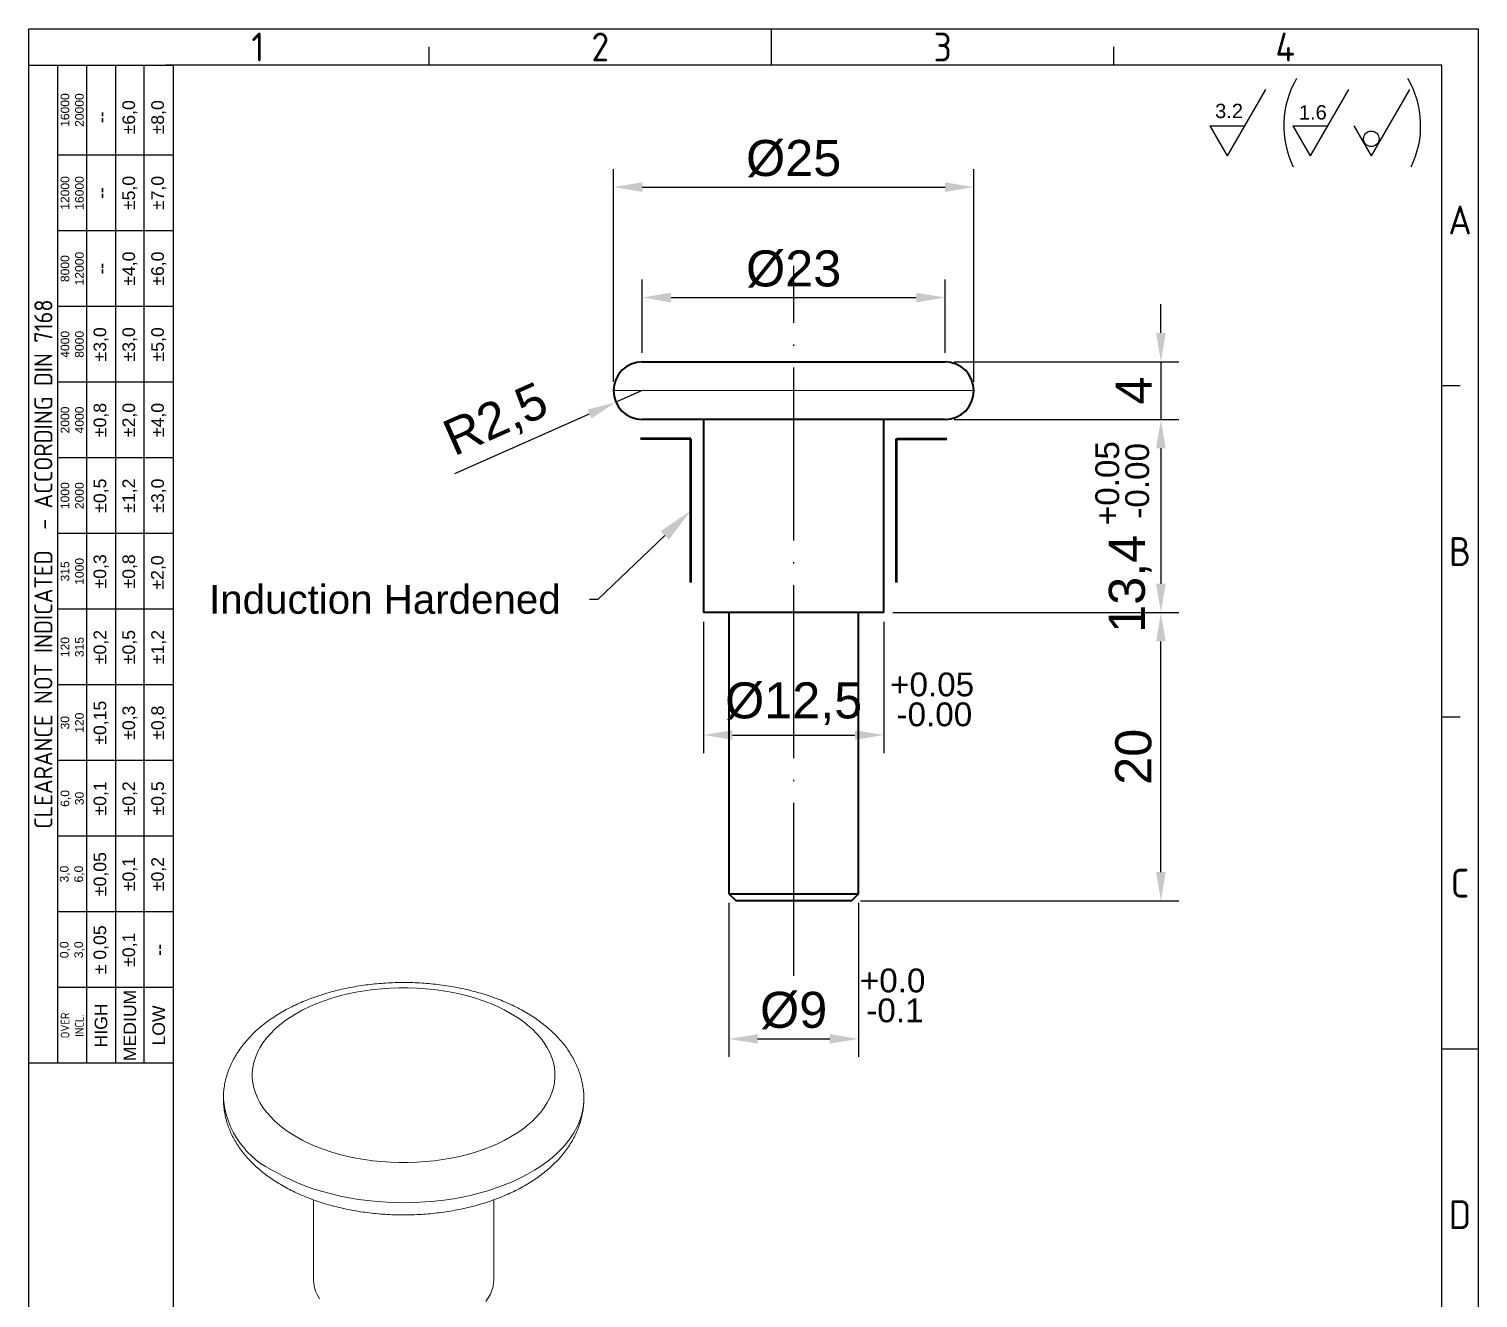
# Model space of a CAD drawing. Header units: millimetres. Extents: x 4872 to 4973, y 1350 to 1491.
# Drawn here: x 4872.3 to 4972.8, y 1402.6 to 1490.6 of the extents above; entities that cross this region are included whole.
import ezdxf
from ezdxf import colors
from ezdxf.entities.mleader import LeaderData, LeaderLine
from ezdxf.enums import TextEntityAlignment as Align
from ezdxf.math import Vec2, Vec3

# ---------------------------------------------------------------- set-up
doc = ezdxf.new("R2010")
doc.units = ezdxf.units.MM
doc.linetypes.add('ACAD_ISO04W100', pattern=[30, 24, -3, 0, -3])
for name, color, linetype, lineweight in [('AM_0', 7, 'Continuous', 40), ('AM_4', 1, 'ACAD_ISO04W100', 25), ('AM_5', 3, 'Continuous', 25)]:
    doc.layers.add(name, color=color, linetype=linetype, lineweight=lineweight)
doc.styles.add('ACISOTS', font='isocp.shx', dxfattribs={"height": 1})
doc.styles.get("Standard").update_dxf_attribs({"font": 'arial.ttf'})
doc.dimstyles.new('ISO-25', dxfattribs={"dimtxt": 2.5, "dimasz": 2, "dimexe": 1.25, "dimexo": 0.625, "dimtad": 1, "dimtxsty": 'Standard', "dimcen": 2, "dimadec": 0, "dimazin": 0, "dimtfac": 1, "dimtmove": 0, "dimatfit": 3, "dimfxl": 1, "dimarcsym": 0})

# ---------------------------------------------------------------- blocks, each defined once
blk = doc.blocks.new('*D23')
at = {"layer": 'AM_5', "color": 0, "lineweight": -2, "ltscale": 0.25, "transparency": 16777216}
for p, q in [((4912.81, 1466.15), (4912.81, 1480.9)), ((4937.81, 1466.15), (4937.81, 1480.9)), ((4914.81, 1479.65), (4935.81, 1479.65))]:
    blk.add_line(p, q, dxfattribs=at)
at = {"layer": 'AM_5', "color": 0, "ltscale": 0.25, "transparency": 16777216}
for points in [[(4914.81, 1479.98), (4914.81, 1479.31), (4912.81, 1479.65)], [(4935.81, 1479.98), (4935.81, 1479.31), (4937.81, 1479.65)]]:
    blk.add_solid(points, dxfattribs=at)
at = {"layer": 'Defpoints', "color": 0, "ltscale": 0.25, "transparency": 16777216}
for p in [(4937.81, 1479.65), (4912.81, 1465.53), (4937.81, 1465.53)]:
    blk.add_point(p, dxfattribs=at)
at = {"layer": 'AM_5', "color": 0, "ltscale": 0.25, "transparency": 16777216, "insert": (4925.31, 1481.62), "char_height": 2.5, "attachment_point": 5}
blk.add_mtext('%%C25', dxfattribs=at)
blk = doc.blocks.new('*D24')
at = {"layer": 'AM_5', "color": 0, "lineweight": -2, "ltscale": 0.25, "transparency": 16777216}
for p, q in [((4914.81, 1468.15), (4914.81, 1473.24)), ((4935.81, 1468.15), (4935.81, 1473.24)), ((4916.81, 1471.99), (4933.81, 1471.99))]:
    blk.add_line(p, q, dxfattribs=at)
at = {"layer": 'AM_5', "color": 0, "ltscale": 0.25, "transparency": 16777216}
for points in [[(4916.81, 1472.32), (4916.81, 1471.65), (4914.81, 1471.99)], [(4933.81, 1472.32), (4933.81, 1471.65), (4935.81, 1471.99)]]:
    blk.add_solid(points, dxfattribs=at)
at = {"layer": 'Defpoints', "color": 0, "ltscale": 0.25, "transparency": 16777216}
for p in [(4935.81, 1471.99), (4914.81, 1467.53), (4935.81, 1467.53)]:
    blk.add_point(p, dxfattribs=at)
at = {"layer": 'AM_5', "color": 0, "ltscale": 0.25, "transparency": 16777216, "insert": (4925.31, 1473.96), "char_height": 2.5, "attachment_point": 5}
blk.add_mtext('%%c23', dxfattribs=at)
blk = doc.blocks.new('*D25')
at = {"layer": 'AM_5', "color": 0, "lineweight": -2, "ltscale": 0.25, "transparency": 16777216}
for p, q in [((4919.06, 1449.5), (4919.06, 1440.39)), ((4931.56, 1449.5), (4931.56, 1440.39)), ((4921.06, 1441.64), (4929.56, 1441.64))]:
    blk.add_line(p, q, dxfattribs=at)
at = {"layer": 'AM_5', "color": 0, "ltscale": 0.25, "transparency": 16777216}
for points in [[(4921.06, 1441.97), (4921.06, 1441.31), (4919.06, 1441.64)], [(4929.56, 1441.97), (4929.56, 1441.31), (4931.56, 1441.64)]]:
    blk.add_solid(points, dxfattribs=at)
at = {"layer": 'Defpoints', "color": 0, "ltscale": 0.25, "transparency": 16777216}
for p in [(4919.06, 1450.13), (4931.56, 1450.13), (4931.56, 1441.64)]:
    blk.add_point(p, dxfattribs=at)
at = {"layer": 'AM_5', "color": 0, "ltscale": 0.25, "transparency": 16777216, "insert": (4925.31, 1443.81), "char_height": 2.5, "attachment_point": 5}
blk.add_mtext('%%c12,5', dxfattribs=at)
blk = doc.blocks.new('*D26')
at = {"layer": 'AM_5', "color": 0, "lineweight": -2, "ltscale": 0.25, "transparency": 16777216}
for p, q in [((4920.81, 1430), (4920.81, 1419.31)), ((4929.81, 1430), (4929.81, 1419.31)), ((4922.81, 1420.56), (4927.81, 1420.56))]:
    blk.add_line(p, q, dxfattribs=at)
at = {"layer": 'AM_5', "color": 0, "ltscale": 0.25, "transparency": 16777216}
for points in [[(4922.81, 1420.89), (4922.81, 1420.23), (4920.81, 1420.56)], [(4927.81, 1420.89), (4927.81, 1420.23), (4929.81, 1420.56)]]:
    blk.add_solid(points, dxfattribs=at)
at = {"layer": 'Defpoints', "color": 0, "ltscale": 0.25, "transparency": 16777216}
for p in [(4920.81, 1430.63), (4929.81, 1430.63), (4929.81, 1420.56)]:
    blk.add_point(p, dxfattribs=at)
at = {"layer": 'AM_5', "color": 0, "ltscale": 0.25, "transparency": 16777216, "insert": (4925.31, 1422.53), "char_height": 2.5, "attachment_point": 5}
blk.add_mtext('%%C9', dxfattribs=at)
blk = doc.blocks.new('*D28')
at = {"layer": 'AM_5', "color": 0, "lineweight": -2, "ltscale": 0.25, "transparency": 16777216}
for p, q in [((4950.78, 1469.53), (4950.78, 1471.53)), ((4936.44, 1467.53), (4952.03, 1467.53)), ((4950.78, 1467.53), (4950.78, 1463.53)), ((4936.44, 1463.53), (4952.03, 1463.53)), ((4950.78, 1461.53), (4950.78, 1459.53))]:
    blk.add_line(p, q, dxfattribs=at)
at = {"layer": 'AM_5', "color": 0, "ltscale": 0.25, "transparency": 16777216}
for points in [[(4950.45, 1469.53), (4951.11, 1469.53), (4950.78, 1467.53)], [(4950.45, 1461.53), (4951.11, 1461.53), (4950.78, 1463.53)]]:
    blk.add_solid(points, dxfattribs=at)
at = {"layer": 'Defpoints', "color": 0, "ltscale": 0.25, "transparency": 16777216}
for p in [(4935.81, 1467.53), (4935.81, 1463.53), (4950.78, 1463.53)]:
    blk.add_point(p, dxfattribs=at)
at = {"layer": 'AM_5', "color": 0, "ltscale": 0.25, "transparency": 16777216, "insert": (4948.9, 1465.53), "char_height": 2.5, "attachment_point": 5, "rotation": 90}
blk.add_mtext('4', dxfattribs=at)
blk = doc.blocks.new('*D29')
at = {"layer": 'AM_5', "color": 0, "lineweight": -2, "ltscale": 0.25, "transparency": 16777216}
for p, q in [((4914.81, 1465.53), (4912.98, 1464.72)), ((4901.81, 1459.78), (4911.15, 1463.91))]:
    blk.add_line(p, q, dxfattribs=at)
at = {"layer": 'AM_5', "color": 0, "ltscale": 0.25, "transparency": 16777216}
blk.add_solid([(4911.02, 1464.22), (4911.29, 1463.61), (4912.98, 1464.72)], dxfattribs=at)
at = {"layer": 'Defpoints', "color": 0, "ltscale": 0.25, "transparency": 16777216}
for p in [(4914.81, 1465.53), (4912.98, 1464.72)]:
    blk.add_point(p, dxfattribs=at)
at = {"layer": 'AM_5', "color": 0, "ltscale": 0.25, "transparency": 16777216, "insert": (4904.71, 1463.38), "char_height": 2.5, "attachment_point": 5, "rotation": 23.876}
blk.add_mtext('R2,5', dxfattribs=at)
blk = doc.blocks.new('*D30')
at = {"layer": 'AM_5', "color": 0, "lineweight": -2, "ltscale": 0.25, "transparency": 16777216}
for p, q in [((4937.06, 1463.53), (4952.03, 1463.53)), ((4950.78, 1461.53), (4950.78, 1452.13)), ((4932.19, 1450.13), (4952.03, 1450.13))]:
    blk.add_line(p, q, dxfattribs=at)
at = {"layer": 'AM_5', "color": 0, "ltscale": 0.25, "transparency": 16777216}
for points in [[(4950.45, 1461.53), (4951.11, 1461.53), (4950.78, 1463.53)], [(4950.45, 1452.13), (4951.11, 1452.13), (4950.78, 1450.13)]]:
    blk.add_solid(points, dxfattribs=at)
at = {"layer": 'Defpoints', "color": 0, "ltscale": 0.25, "transparency": 16777216}
for p in [(4936.44, 1463.53), (4931.56, 1450.13), (4950.78, 1450.13)]:
    blk.add_point(p, dxfattribs=at)
at = {"layer": 'AM_5', "color": 0, "ltscale": 0.25, "transparency": 16777216, "insert": (4948.65, 1452.13), "char_height": 2.5, "attachment_point": 5, "rotation": 90}
blk.add_mtext('13,4', dxfattribs=at)
blk = doc.blocks.new('*D31')
at = {"layer": 'AM_5', "color": 0, "lineweight": -2, "ltscale": 0.25, "transparency": 16777216}
for p, q in [((4932.81, 1450.13), (4952.03, 1450.13)), ((4950.78, 1432.13), (4950.78, 1448.13)), ((4929.94, 1430.13), (4952.03, 1430.13))]:
    blk.add_line(p, q, dxfattribs=at)
at = {"layer": 'AM_5', "color": 0, "ltscale": 0.25, "transparency": 16777216}
for points in [[(4950.45, 1448.13), (4951.11, 1448.13), (4950.78, 1450.13)], [(4950.45, 1432.13), (4951.11, 1432.13), (4950.78, 1430.13)]]:
    blk.add_solid(points, dxfattribs=at)
at = {"layer": 'Defpoints', "color": 0, "ltscale": 0.25, "transparency": 16777216}
for p in [(4932.19, 1450.13), (4950.78, 1450.13), (4929.31, 1430.13)]:
    blk.add_point(p, dxfattribs=at)
at = {"layer": 'AM_5', "color": 0, "ltscale": 0.25, "transparency": 16777216, "insert": (4948.88, 1440.13), "char_height": 2.5, "attachment_point": 5, "rotation": 90}
blk.add_mtext('20', dxfattribs=at)

msp = doc.modelspace()

# ---------------------------------------------------------------- linework, layer by layer
at = {"color": 135, "lineweight": 25}
for p, q in [((4872.274, 1350.117), (4872.274, 1490.617)), ((4872.274, 1490.617), (4972.774, 1490.617)), ((4923.774, 1488.117), (4923.774, 1490.617)), ((4972.774, 1490.617), (4972.774, 1350.117)), ((4900.024, 1488.117), (4900.024, 1489.367)), ((4947.524, 1488.117), (4947.524, 1489.367)), ((4874.274, 1418.867), (4874.274, 1488.117)), ((4876.274, 1488.117), (4876.274, 1418.867)), ((4878.274, 1488.117), (4878.274, 1418.867)), ((4880.274, 1418.867), (4880.274, 1488.117)), ((4882.274, 1481.867), (4874.274, 1481.867)), ((4882.274, 1476.617), (4874.274, 1476.617)), ((4882.274, 1471.367), (4874.274, 1471.367)), ((4882.274, 1466.117), (4874.274, 1466.117)), ((4971.524, 1465.867), (4970.274, 1465.867)), ((4882.274, 1460.867), (4874.274, 1460.867)), ((4882.274, 1455.617), (4874.274, 1455.617)), ((4882.274, 1450.367), (4874.274, 1450.367)), ((4882.274, 1445.117), (4874.274, 1445.117)), ((4971.524, 1442.867), (4970.274, 1442.867)), ((4882.274, 1439.867), (4874.274, 1439.867)), ((4882.274, 1434.617), (4874.274, 1434.617)), ((4882.274, 1429.367), (4874.274, 1429.367)), ((4882.274, 1424.117), (4874.274, 1424.117)), ((4970.274, 1419.867), (4972.774, 1419.867))]:
    msp.add_line(p, q, dxfattribs=at)
for p, q in [((4970.274, 1488.117), (4881.774, 1488.117)), ((4882.274, 1488.117), (4882.274, 1352.617)), ((4970.274, 1352.617), (4970.274, 1488.117))]:
    msp.add_line(p, q)
at = {"color": 8, "linetype": 'Continuous', "lineweight": 15}
msp.add_line((4937.811, 1465.529), (4912.811, 1465.529), dxfattribs=at)
at = {"color": 7, "linetype": 'Continuous', "lineweight": 15}
for p, q in [((4892.007, 1409.394), (4892.007, 1403.837)), ((4904.507, 1403.837), (4904.507, 1409.393))]:
    msp.add_line(p, q, dxfattribs=at)
at = {"color": 135, "lineweight": 25}
msp.add_lwpolyline([(4882.274, 1488.117), (4882.274, 1418.867), (4872.274, 1418.867), (4872.274, 1488.117)], close=True, dxfattribs=at)
at = {"color": 7, "linetype": 'Continuous', "lineweight": 15, "flags": 128}
for points in [[(4890.832, 1413.759), (4891.276, 1413.517), (4891.744, 1413.29), (4892.234, 1413.079), (4892.744, 1412.886), (4893.273, 1412.709), (4893.819, 1412.551), (4894.38, 1412.411), (4894.954, 1412.291), (4895.539, 1412.19), (4896.133, 1412.108), (4896.735, 1412.047), (4897.342, 1412.006), (4897.951, 1411.986), (4898.562, 1411.986), (4899.172, 1412.006), (4899.778, 1412.047), (4900.38, 1412.108), (4900.974, 1412.19), (4901.559, 1412.291), (4902.133, 1412.411), (4902.694, 1412.551), (4903.24, 1412.709), (4903.769, 1412.886), (4904.279, 1413.079), (4904.769, 1413.29), (4905.237, 1413.517), (4905.681, 1413.759), (4906.1, 1414.015), (4906.493, 1414.285), (4906.858, 1414.568), (4907.193, 1414.863), (4907.499, 1415.168), (4907.773, 1415.483), (4908.015, 1415.807), (4908.224, 1416.138), (4908.399, 1416.476), (4908.54, 1416.819), (4908.646, 1417.166), (4908.717, 1417.516), (4908.752, 1417.868), (4908.752, 1418.221), (4908.717, 1418.573), (4908.646, 1418.923), (4908.54, 1419.27), (4908.399, 1419.614), (4908.224, 1419.951), (4908.015, 1420.283), (4907.773, 1420.606), (4907.499, 1420.921), (4907.193, 1421.227), (4906.858, 1421.521), (4906.493, 1421.804), (4906.1, 1422.074), (4905.681, 1422.331), (4905.237, 1422.573), (4904.769, 1422.799), (4904.279, 1423.01), (4903.769, 1423.204), (4903.24, 1423.38), (4902.694, 1423.538), (4902.133, 1423.678), (4901.559, 1423.799), (4900.974, 1423.9), (4900.38, 1423.981), (4899.778, 1424.042), (4899.172, 1424.083), (4898.562, 1424.104), (4897.951, 1424.104), (4897.342, 1424.083), (4896.735, 1424.042), (4896.133, 1423.981), (4895.539, 1423.9), (4894.954, 1423.799), (4894.38, 1423.678), (4893.819, 1423.538), (4893.273, 1423.38), (4892.744, 1423.204), (4892.234, 1423.01), (4891.744, 1422.799), (4891.276, 1422.573), (4890.832, 1422.331), (4890.413, 1422.074), (4890.02, 1421.804), (4889.656, 1421.521), (4889.32, 1421.227), (4889.015, 1420.921), (4888.74, 1420.606), (4888.499, 1420.283), (4888.29, 1419.951), (4888.114, 1419.614), (4887.974, 1419.27), (4887.868, 1418.923), (4887.797, 1418.573), (4887.761, 1418.221), (4887.761, 1417.868), (4887.797, 1417.516), (4887.868, 1417.166), (4887.974, 1416.819), (4888.114, 1416.476), (4888.29, 1416.138), (4888.499, 1415.807), (4888.74, 1415.483), (4889.015, 1415.168), (4889.32, 1414.863), (4889.656, 1414.568), (4890.02, 1414.285), (4890.413, 1414.015), (4890.832, 1413.759)], [(4892.428, 1402.535), (4892.274, 1402.794), (4892.154, 1403.058), (4892.07, 1403.326), (4892.02, 1403.598), (4892.007, 1403.837)], [(4904.507, 1403.837), (4904.5, 1403.666), (4904.459, 1403.394), (4904.384, 1403.125), (4904.273, 1402.859), (4904.128, 1402.599), (4903.949, 1402.347)]]:
    msp.add_lwpolyline(points, dxfattribs=at)
at = {"color": 8, "linetype": 'Continuous', "lineweight": 15, "flags": 128}
msp.add_lwpolyline([(4910.757, 1416.411), (4910.756, 1416.316), (4910.729, 1415.932), (4910.667, 1415.549), (4910.57, 1415.169), (4910.438, 1414.792), (4910.271, 1414.421), (4910.071, 1414.054), (4909.837, 1413.695), (4909.57, 1413.343), (4909.271, 1412.999), (4908.941, 1412.666), (4908.58, 1412.343), (4908.19, 1412.031), (4907.773, 1411.732), (4907.328, 1411.447), (4906.857, 1411.175), (4906.362, 1410.918), (4905.844, 1410.677), (4905.305, 1410.452), (4904.745, 1410.244), (4904.168, 1410.053), (4903.573, 1409.881), (4902.963, 1409.727), (4902.34, 1409.591), (4901.706, 1409.476), (4901.061, 1409.379), (4900.409, 1409.303), (4899.751, 1409.247), (4899.088, 1409.211), (4898.423, 1409.196), (4897.758, 1409.201), (4897.094, 1409.227), (4896.433, 1409.273), (4895.777, 1409.339), (4895.129, 1409.425), (4894.489, 1409.531), (4893.86, 1409.657), (4893.244, 1409.801), (4892.641, 1409.965), (4892.055, 1410.146), (4891.486, 1410.346), (4890.936, 1410.562), (4890.407, 1410.796), (4889.901, 1411.045), (4889.418, 1411.309)], dxfattribs=at)
at = {"color": 8, "linetype": 'Continuous', "lineweight": 15}
msp.add_arc((4891.932, 1416.979), 6.202, 185.30067, 246.0825, dxfattribs=at)
at = {"color": 7, "linetype": 'Continuous', "lineweight": 15}
for points, knots in [([(4910.753, 1416.411), (4910.754, 1416.47), (4910.757, 1416.668), (4910.729, 1417.005), (4910.67, 1417.419), (4910.578, 1417.829), (4910.455, 1418.235), (4910.302, 1418.635), (4910.118, 1419.029), (4909.904, 1419.417), (4909.659, 1419.797), (4909.384, 1420.168), (4909.08, 1420.53), (4908.745, 1420.882), (4908.382, 1421.222), (4907.992, 1421.549), (4907.575, 1421.862), (4907.133, 1422.16), (4906.668, 1422.442), (4906.181, 1422.708), (4905.674, 1422.956), (4905.149, 1423.186), (4904.607, 1423.398), (4904.05, 1423.592), (4903.479, 1423.766), (4902.897, 1423.922), (4902.303, 1424.059), (4901.7, 1424.177), (4901.089, 1424.275), (4900.472, 1424.354), (4899.85, 1424.413), (4899.224, 1424.453), (4898.596, 1424.474), (4897.967, 1424.474), (4897.338, 1424.455), (4896.712, 1424.417), (4896.09, 1424.359), (4895.472, 1424.282), (4894.861, 1424.185), (4894.258, 1424.069), (4893.664, 1423.934), (4893.08, 1423.78), (4892.508, 1423.606), (4891.95, 1423.414), (4891.406, 1423.203), (4890.878, 1422.974), (4890.367, 1422.726), (4889.876, 1422.46), (4889.404, 1422.176), (4888.955, 1421.874), (4888.53, 1421.556), (4888.131, 1421.222), (4887.758, 1420.873), (4887.415, 1420.51), (4887.102, 1420.134), (4886.82, 1419.747), (4886.571, 1419.351), (4886.354, 1418.948), (4886.171, 1418.538), (4886.021, 1418.124), (4885.905, 1417.707), (4885.821, 1417.288), (4885.772, 1416.868), (4885.752, 1416.573), (4885.758, 1416.418), (4885.758, 1416.404)], [0, 0, 0, 0, 0.0062763, 0.0210649, 0.0358502, 0.0506738, 0.0655767, 0.0805969, 0.0957681, 0.1111179, 0.1266659, 0.1424228, 0.1583884, 0.1745525, 0.1908951, 0.2073892, 0.2240035, 0.240706, 0.2574663, 0.2742584, 0.2910587, 0.3078494, 0.3246206, 0.3413663, 0.3580835, 0.3747715, 0.3914311, 0.4080646, 0.4246749, 0.4412655, 0.4578404, 0.4744037, 0.4909598, 0.5075133, 0.5240685, 0.5406286, 0.5571982, 0.5737818, 0.590384, 0.6070093, 0.6236618, 0.6403455, 0.657064, 0.6738198, 0.6906147, 0.7074486, 0.7243194, 0.7412216, 0.7581464, 0.7750762, 0.791987, 0.8088511, 0.8256358, 0.8423049, 0.8588221, 0.8751547, 0.8912776, 0.9071762, 0.9228478, 0.9383016, 0.9535575, 0.9686436, 0.9835946, 0.9984494, 1, 1, 1, 1]), ([(4885.761, 1416.411), (4885.76, 1416.352), (4885.757, 1416.155), (4885.785, 1415.818), (4885.844, 1415.404), (4885.936, 1414.994), (4886.058, 1414.588), (4886.212, 1414.188), (4886.395, 1413.794), (4886.61, 1413.406), (4886.854, 1413.026), (4887.129, 1412.655), (4887.434, 1412.293), (4887.768, 1411.941), (4888.131, 1411.601), (4888.522, 1411.274), (4888.939, 1410.961), (4889.38, 1410.663), (4889.846, 1410.381), (4890.333, 1410.115), (4890.839, 1409.867), (4891.365, 1409.637), (4891.906, 1409.425), (4892.463, 1409.232), (4893.034, 1409.057), (4893.617, 1408.901), (4894.21, 1408.764), (4894.813, 1408.647), (4895.424, 1408.548), (4896.041, 1408.469), (4896.664, 1408.41), (4897.29, 1408.37), (4897.918, 1408.35), (4898.547, 1408.349), (4899.175, 1408.368), (4899.801, 1408.406), (4900.424, 1408.464), (4901.041, 1408.541), (4901.652, 1408.638), (4902.256, 1408.754), (4902.85, 1408.889), (4903.433, 1409.044), (4904.005, 1409.217), (4904.564, 1409.409), (4905.108, 1409.62), (4905.636, 1409.85), (4906.146, 1410.097), (4906.638, 1410.364), (4907.109, 1410.647), (4907.558, 1410.949), (4907.983, 1411.267), (4908.383, 1411.601), (4908.755, 1411.951), (4909.099, 1412.314), (4909.412, 1412.689), (4909.694, 1413.076), (4909.943, 1413.472), (4910.159, 1413.875), (4910.342, 1414.285), (4910.492, 1414.699), (4910.608, 1415.116), (4910.693, 1415.536), (4910.741, 1415.955), (4910.761, 1416.248), (4910.756, 1416.4), (4910.755, 1416.413)], [0, 0, 0, 0, 0.006209, 0.0210021, 0.0357919, 0.0506199, 0.0655273, 0.0805521, 0.0957279, 0.1110823, 0.1266351, 0.1423967, 0.1583672, 0.1745361, 0.1908837, 0.2073828, 0.2240021, 0.2407096, 0.257475, 0.2742722, 0.2910776, 0.3078734, 0.3246497, 0.3414004, 0.3581227, 0.3748157, 0.3914804, 0.4081189, 0.4247342, 0.4413298, 0.4579097, 0.4744781, 0.4910392, 0.5075976, 0.5241579, 0.540723, 0.5572976, 0.5738863, 0.5904935, 0.6071237, 0.6237813, 0.6404701, 0.6571936, 0.6739546, 0.6907545, 0.7075935, 0.7244693, 0.7413767, 0.7583066, 0.7752415, 0.7921574, 0.8090267, 0.8258164, 0.8424906, 0.8590128, 0.8753503, 0.8914781, 0.9073815, 0.9230578, 0.9385163, 0.9537768, 0.9688675, 0.9838231, 0.9986824, 1, 1, 1, 1])]:
    msp.add_open_spline(points, degree=3, knots=knots, dxfattribs=at)
at = {"layer": 'AM_0'}
for p, q in [((4914.811, 1467.529), (4935.811, 1467.529)), ((4935.811, 1463.529), (4914.811, 1463.529)), ((4919.061, 1463.529), (4919.061, 1450.129)), ((4931.561, 1450.129), (4931.561, 1463.529)), ((4931.561, 1450.129), (4919.061, 1450.129)), ((4920.811, 1450.129), (4920.811, 1430.629)), ((4929.811, 1430.629), (4929.811, 1450.129)), ((4920.811, 1430.629), (4921.311, 1430.129)), ((4920.811, 1430.629), (4929.811, 1430.629)), ((4929.311, 1430.129), (4921.311, 1430.129)), ((4929.311, 1430.129), (4929.811, 1430.629))]:
    msp.add_line(p, q, dxfattribs=at)
at = {"layer": 'AM_0', "lineweight": 50, "ltscale": 0.25}
for p, q in [((4918.176, 1462.191), (4914.682, 1462.191)), ((4918.176, 1452.225), (4918.176, 1462.191)), ((4932.447, 1452.225), (4932.447, 1462.191)), ((4932.447, 1462.191), (4935.94, 1462.191))]:
    msp.add_line(p, q, dxfattribs=at)
at = {"layer": 'AM_0'}
for centre, start, end in [((4914.811, 1465.529), 90, 270), ((4935.811, 1465.529), 270, 90)]:
    msp.add_arc(centre, 2, start, end, dxfattribs=at)
at = {"layer": 'AM_4', "ltscale": 0.5}
msp.add_line((4925.311, 1424.938), (4925.311, 1474.179), dxfattribs=at)
at = {"layer": 'AM_5'}
for p, q in [((4958.036, 1486.419), (4955.378, 1481.815)), ((4963.794, 1486.419), (4961.135, 1481.815)), ((4968.027, 1486.419), (4965.368, 1481.815)), ((4954.169, 1483.908), (4956.586, 1483.908)), ((4954.169, 1483.908), (4955.378, 1481.815)), ((4959.927, 1483.908), (4962.343, 1483.908)), ((4959.927, 1483.908), (4961.135, 1481.815)), ((4964.16, 1483.908), (4965.368, 1481.815))]:
    msp.add_line(p, q, dxfattribs=at)
msp.add_circle((4965.373, 1483.001), 0.536, dxfattribs=at)
for centre, start, end in [((4965.806, 1483.903), 149.81687, 205.95777), ((4962.288, 1483.903), 334.04223, 30.18313)]:
    msp.add_arc(centre, 6.508, start, end, dxfattribs=at)

# ---------------------------------------------------------------- texts
at = {"color": 135, "lineweight": 25, "style": 'ACISOTS'}
for s, p in [('1', (4888.149, 1489.367)), ('2', (4911.899, 1489.367)), ('3', (4935.649, 1489.367)), ('4', (4959.399, 1489.367)), ('A', (4971.524, 1477.367)), ('B', (4971.524, 1454.367)), ('C', (4971.524, 1431.367)), ('D', (4971.524, 1408.367))]:
    msp.add_text(s, height=2, dxfattribs=at).set_placement(p, align=Align.MIDDLE)
at = {"color": 135, "lineweight": 25, "attachment_point": 5, "rotation": 90}
for s, insert, char_height, width in [('16000\\P20000', (4875.274, 1484.992), 0.6, 6.25), ('±6,0', (4879.274, 1484.492), 0.875, 5.25), ('±8,0', (4881.274, 1484.492), 0.875, 5.25), ('--', (4877.274, 1484.492), 0.875, 5.25), ('12000\\P16000', (4875.274, 1479.242), 0.6, 5.25), ('±5,0', (4879.274, 1479.242), 0.875, 5.25), ('±7,0', (4881.274, 1479.242), 0.875, 5.25), ('--', (4877.274, 1479.242), 0.875, 5.25), ('8000\\P12000', (4875.274, 1473.992), 0.6, 5.25), ('--', (4877.274, 1473.992), 0.875, 5.25), ('±4,0', (4879.274, 1473.992), 0.875, 5.25), ('±6,0', (4881.274, 1473.992), 0.875, 5.25), ('{\\Fisocp.shx|c0;CLEARANCE NOT INDICATED  - ACCORDING DIN 7168}', (4873.274, 1453.492), 1.25, 69.25), ('4000\\P8000', (4875.274, 1468.742), 0.6, 5.25), ('±3,0', (4877.274, 1468.742), 0.875, 5.25), ('±3,0', (4879.274, 1468.742), 0.875, 5.25), ('±5,0', (4881.274, 1468.742), 0.875, 5.25), ('2000\\P4000', (4875.274, 1463.492), 0.6, 5.25), ('±0,8', (4877.274, 1463.492), 0.875, 5.25), ('±2,0', (4879.274, 1463.492), 0.875, 5.25), ('±4,0', (4881.274, 1463.492), 0.875, 5.25), ('±0,5', (4877.274, 1458.242), 0.875, 5.25), ('±1,2', (4879.274, 1458.242), 0.875, 5.25), ('±3,0', (4881.274, 1458.242), 0.875, 5.25), ('1000\\P2000', (4875.274, 1458.242), 0.6, 5.25), ('315\\P1000', (4875.274, 1452.992), 0.6, 5.25), ('±0,3', (4877.274, 1452.992), 0.875, 5.25), ('±0,8', (4879.274, 1452.992), 0.875, 5.25), ('±2,0', (4881.257, 1452.914), 0.875, 5.25), ('120\\P315', (4875.274, 1447.742), 0.6, 5.25), ('±0,2', (4877.274, 1447.742), 0.875, 5.25), ('±0,5', (4879.274, 1447.742), 0.875, 5.25), ('±1,2', (4881.274, 1447.742), 0.875, 5.25), ('±0,15', (4877.274, 1442.492), 0.875, 5.25), ('±0,3', (4879.274, 1442.492), 0.875, 5.25), ('±0,8', (4881.274, 1442.492), 0.875, 5.25), ('30\\P120', (4875.274, 1442.492), 0.6, 5.25), ('±0,1', (4877.274, 1437.242), 0.875, 5.25), ('±0,2', (4879.274, 1437.242), 0.875, 5.25), ('±0,5', (4881.274, 1437.242), 0.875, 5.25), ('6,0\\P30', (4875.274, 1437.242), 0.6, 5.25), ('±0,05', (4877.274, 1431.992), 0.875, 5.25), ('3,0\\P6,0', (4875.274, 1431.992), 0.6, 5.25), ('±0,1', (4879.274, 1431.992), 0.875, 5.25), ('±0,2', (4881.274, 1431.992), 0.875, 5.25), ('± 0,05', (4877.274, 1426.742), 0.875, 5.25), ('0,0\\P3,0', (4875.274, 1426.742), 0.6, 5.25), ('\\pt4.79529;±0,1', (4879.274, 1426.742), 0.875, 5.25), ('--', (4881.274, 1426.742), 0.875, 5.25), ('MEDIUM', (4879.274, 1421.492), 0.875, 5.25), ('{\\Fisocp.shx|c0;OVER\\PINCL.}', (4875.274, 1421.492), 0.6, 5.25), ('HIGH', (4877.274, 1421.492), 0.875, 5.25), ('LOW', (4881.274, 1421.492), 0.875, 5.25)]:
    msp.add_mtext(s, dxfattribs=dict(at, insert=insert, char_height=char_height, width=width))
at = {"layer": 'AM_5', "attachment_point": 1}
for s, insert, char_height in [('3.2', (4954.543, 1485.427), 0.9946), ('1.6', (4960.352, 1485.331), 0.9946), ('+0.05', (4931.995, 1445.975), 1.65), ('-0.00', (4932.442, 1443.899), 1.65), ('+0.0', (4929.897, 1425.439), 1.65), ('-0.1', (4930.344, 1423.364), 1.65)]:
    msp.add_mtext_dynamic_manual_height_columns(s, width=18.23779, gutter_width=12.5, heights=[0], dxfattribs=dict(at, insert=insert, char_height=char_height))
at = {"layer": 'AM_5', "char_height": 1.65, "attachment_point": 1, "rotation": 90}
for s, insert in [('+0.05', (4946.232, 1456.197)), ('-0.00', (4948.308, 1456.644))]:
    msp.add_mtext_dynamic_manual_height_columns(s, width=18.23779, gutter_width=12.5, heights=[0], dxfattribs=dict(at, insert=insert))

# ---------------------------------------------------------------- dimensions: what is measured, and where the dimension line sits
at = {"layer": 'AM_5', "ltscale": 0.25}
for base, p1, p2, text, picture, middle in [((4937.811, 1479.646), (4912.811, 1465.529), (4937.811, 1465.529), '%%C25', '*D23', (4925.311, 1481.617)), ((4935.811, 1471.988), (4914.811, 1467.529), (4935.811, 1467.529), '%%c23', '*D24', (4925.311, 1473.96)), ((4931.561, 1441.639), (4919.061, 1450.129), (4931.561, 1450.129), '%%c12,5', '*D25', (4925.311, 1443.807)), ((4929.811, 1420.561), (4920.811, 1430.629), (4929.811, 1430.629), '%%C9', '*D26', (4925.311, 1422.533))]:
    dim = msp.add_linear_dim(base=base, p1=p1, p2=p2, text=text, dimstyle='ISO-25', dxfattribs=at)
    dim.commit()
    dim.dimension.update_dxf_attribs({"geometry": picture, "text_midpoint": middle})
for base, p1, p2, picture, middle in [((4950.779, 1463.529), (4935.811, 1467.529), (4935.811, 1463.529), '*D28', (4948.904, 1465.529)), ((4950.779, 1450.129), (4929.311, 1430.129), (4932.186, 1450.129), '*D31', (4948.878, 1440.129))]:
    dim = msp.add_linear_dim(base=base, p1=p1, p2=p2, angle=90, dimstyle='ISO-25', dxfattribs=at)
    dim.commit()
    dim.dimension.update_dxf_attribs({"geometry": picture, "text_midpoint": middle})
dim = msp.add_radius_dim(center=(4914.811, 1465.529), mpoint=(4912.983, 1464.72), text='R2,5', dimstyle='ISO-25', dxfattribs=at)
dim.commit()
dim.dimension.update_dxf_attribs({"geometry": '*D29', "text_midpoint": (4904.709, 1463.384)})
dim = msp.add_linear_dim(base=(4950.779, 1450.129), p1=(4936.436, 1463.529), p2=(4931.561, 1450.129), angle=90, dimstyle='ISO-25', dxfattribs=at)
dim.commit()
dim.dimension.update_dxf_attribs({"geometry": '*D30', "text_midpoint": (4950.779, 1452.129), "dimtype": 160})

# ---------------------------------------------------------------- leaders
ml = msp.add_multileader_mtext('Standard', dxfattribs=at)
ml.set_content('Induction Hardened', color=256)
ml.set_leader_properties()
ml.build(insert=Vec2(0, 0))
ml.multileader.update_dxf_attribs({"arrow_head_size": 2.5})
ctx = ml.context
ctx.base_point, ctx.char_height, ctx.arrow_head_size, ctx.plane_origin = Vec3(4883.224, 1451.034), 2, 2.5, Vec3(4918.176, 1457.208)
ctx.text_align_type = 2
notes = []
notes.append((ctx, [(0, (1, 1, 0), (4911.723, 1451.034), (-1, 0), 0.574, [(0, [(4918.176, 1457.208)], 0, [])])]))
ctx.mtext.insert, ctx.mtext.alignment, ctx.mtext.flow_direction = Vec3(4909.149, 1452.05), 3, 5
for ctx, leaders in notes:
    for number, flags, end, landing, length, lines in leaders:
        leader = LeaderData()
        leader.index, (leader.has_last_leader_line, leader.has_dogleg_vector, leader.attachment_direction) = number, flags
        leader.last_leader_point, leader.dogleg_vector, leader.dogleg_length = Vec3(end), Vec3(landing), length
        for number, points, colour, breaks in lines:
            line = LeaderLine()
            line.index, line.vertices, line.color, line.breaks = number, Vec3.list(points), colors.encode_raw_color(colour), breaks
            leader.lines.append(line)
        ctx.leaders.append(leader)

doc.saveas('drawing.dxf')
